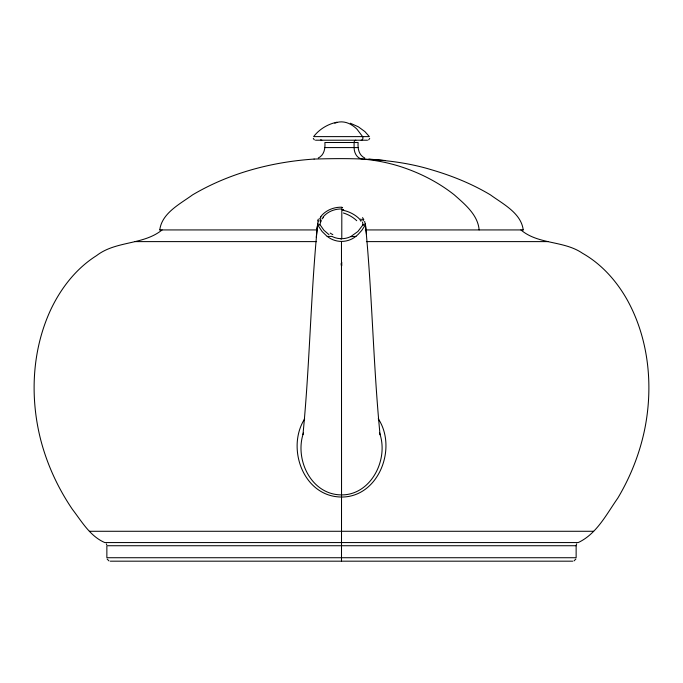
<?xml version="1.0" encoding="UTF-8"?>
<svg xmlns="http://www.w3.org/2000/svg" width="683" height="683" viewBox="0 0 683 683"><rect width="100%" height="100%" fill="white"/><g stroke="black" fill="none" stroke-linecap="round" stroke-linejoin="round"><path stroke-width="1.02" d="M341.748 265.781L341.756 262.229M341.782 237.915L341.824 209.502L343.651 209.587M341.859 208.016L342.635 207.547M364.748 158.004C358.806 155.229 357.627 148.399 358.123 142.508L324.877 142.508C325.373 148.399 324.194 155.229 318.252 158.004M159.779 229.932C161.828 213.053 180.218 203.901 192.572 194.868C229.326 173.115 271.706 161.914 314.137 159.062M365.396 224.963L364.637 221.36M318.62 220.771L317.732 223.264C310.654 293.545 309.869 364.312 302.953 434.61M316.255 237.334L317.732 223.264L317.014 229.881M303.448 433.022C294.68 458.404 310.031 492.648 338.785 494.799C370.092 497.275 389.523 459.761 379.432 432.604M369.725 138.401L368.666 139.878M576.281 544.744L576.7 543.839M321.061 220.805L319.849 224.724M304.661 418.884C286.45 447.425 302.552 494.483 338.759 496.925C377.639 499.666 398.112 448.816 378.245 418.713M363.1 224.955L362.511 222.052M319.576 218.953L321.01 216.861M575.871 559.053L574.002 560.922M322.239 218.867L323.349 217.416M162.093 229.932C143.174 245.282 115.982 240.578 96.585 255.604C76.291 268.351 61.06 287.97 50.858 309.442C31.99 349.927 29.745 396.96 40.741 439.937C47.187 464.705 58.064 488.251 72.449 509.407C81.798 521.556 90.062 536.257 104.789 542.567L578.211 542.567C596.771 533.884 606.504 514.154 617.782 498.146C630.674 476.555 639.988 452.838 644.931 428.173C653.324 385.34 648.705 339.135 627.575 300.529C616.894 281.319 601.749 264.176 582.497 253.265C563.765 240.373 538.46 244.804 520.907 229.932M328.941 234.628L323.93 230.273L320.225 224.955L317.68 224.98L322.103 231.503L327.14 236.403L331.938 236.403A21.062 21.062 0 0 0 341.133 238.683A21.438 21.438 0 0 0 343.575 238.589A20.942 20.942 0 0 0 350.473 236.694L355.86 236.403L358.123 234.431L361.785 230.384L365.337 224.989L362.938 224.929M355.86 236.403L355.92 236.352A22.898 22.898 0 0 1 327.251 236.403M351.062 236.403L357.901 231.486L362.904 224.903M334.815 123.222C340.732 120.532 347.69 122.044 352.804 125.74A41.313 31.29 -90 0 1 356.885 129.087L362.622 136.617A2.297 1.742 -90 0 1 362.716 138.99A2.297 1.742 -90 0 1 361.179 140.211M337.026 122.189C327.849 124.033 319.337 129.181 313.625 136.617L369.375 136.617L364.876 131.571L358.319 126.79L350.319 123.222M315.529 140.211L367.471 140.211M324.877 147.588L358.123 147.588M314.078 159.062C353.41 157.961 393.399 158.157 431.383 169.734C451.958 175.753 472.013 183.838 490.428 194.868C502.782 203.901 521.172 213.053 523.221 229.932M159.856 229.932L317.501 229.932M365.277 229.932L523.144 229.932M341.474 241.432L341.543 494.902M135.072 241.611L316.613 241.611M366.387 241.611L547.928 241.611M89.379 531.28L593.621 531.28M110.322 561.178L572.678 561.178M368.863 159.062L385.562 160.548M108.998 560.922L107.129 559.053M314.334 139.878L313.275 138.401M362.545 217.612L363.817 219.636M360.829 218.953L361.623 220.225M106.3 543.839L106.719 544.744M365.311 223.461C372.286 293.707 373.157 364.432 380.047 434.687M365.465 224.733L366.472 234.167M479.133 229.932C477.929 214.863 464.841 204.234 454.297 194.868C437.777 181.798 418.653 172.227 398.565 165.986A292.614 221.625 90 0 0 362.28 159.062A11.5 8.708 -90 0 1 354.093 147.588L354.093 142.508A2.297 1.742 -90 0 1 355.834 140.211M341.133 238.683L341.133 239.349M341.526 495.038L341.5 561.17M341.193 263.425L341.193 265.158M332.826 234.636A22.684 16.571 28.9 0 1 330.154 233.048M320.976 220.413A15.982 1.059 -74.7 0 1 320.498 221.753M362.519 219.269A15.905 5.934 45.2 0 1 363.399 220.848M342.559 210.176A24.067 16.844 20.1 0 1 359.557 219.047M320.711 216.699A24.264 20.635 0 0 1 341.876 207.197M317.544 221.053A17.186 8.973 -34.9 0 1 318.38 219.106M359.975 219.661A13.976 4.448 46.8 0 1 360.914 221.266M343.387 212.994A21.506 13.361 24.9 0 1 356.731 220.703M322.982 217.203A21.967 18.8 0 0 1 341.85 208.972M319.934 220.993A16.332 9.05 -30.2 0 1 320.967 218.884M321.821 140.211A2.297 1.742 90 0 1 320.737 139.708M576.136 545.734L106.864 545.734L106.864 557.729L576.136 557.729L576.136 545.734"/></g></svg>
